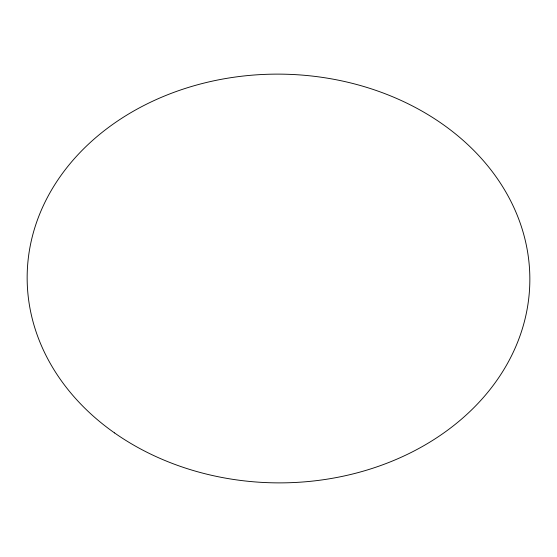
<?xml version="1.0" encoding="UTF-8"?>
<svg xmlns="http://www.w3.org/2000/svg" width="557" height="557" viewBox="0 0 557 557"><rect width="100%" height="100%" fill="white"/><g stroke="black" fill="none" stroke-linecap="round" stroke-linejoin="round"><path stroke-width="0.84" d="M114.526 432.914A251.353 204.377 0.5 0 0 525.46 317.253A251.353 204.377 0.5 0 0 195.514 85.339A251.353 204.377 0.5 0 0 114.526 432.914"/></g></svg>
